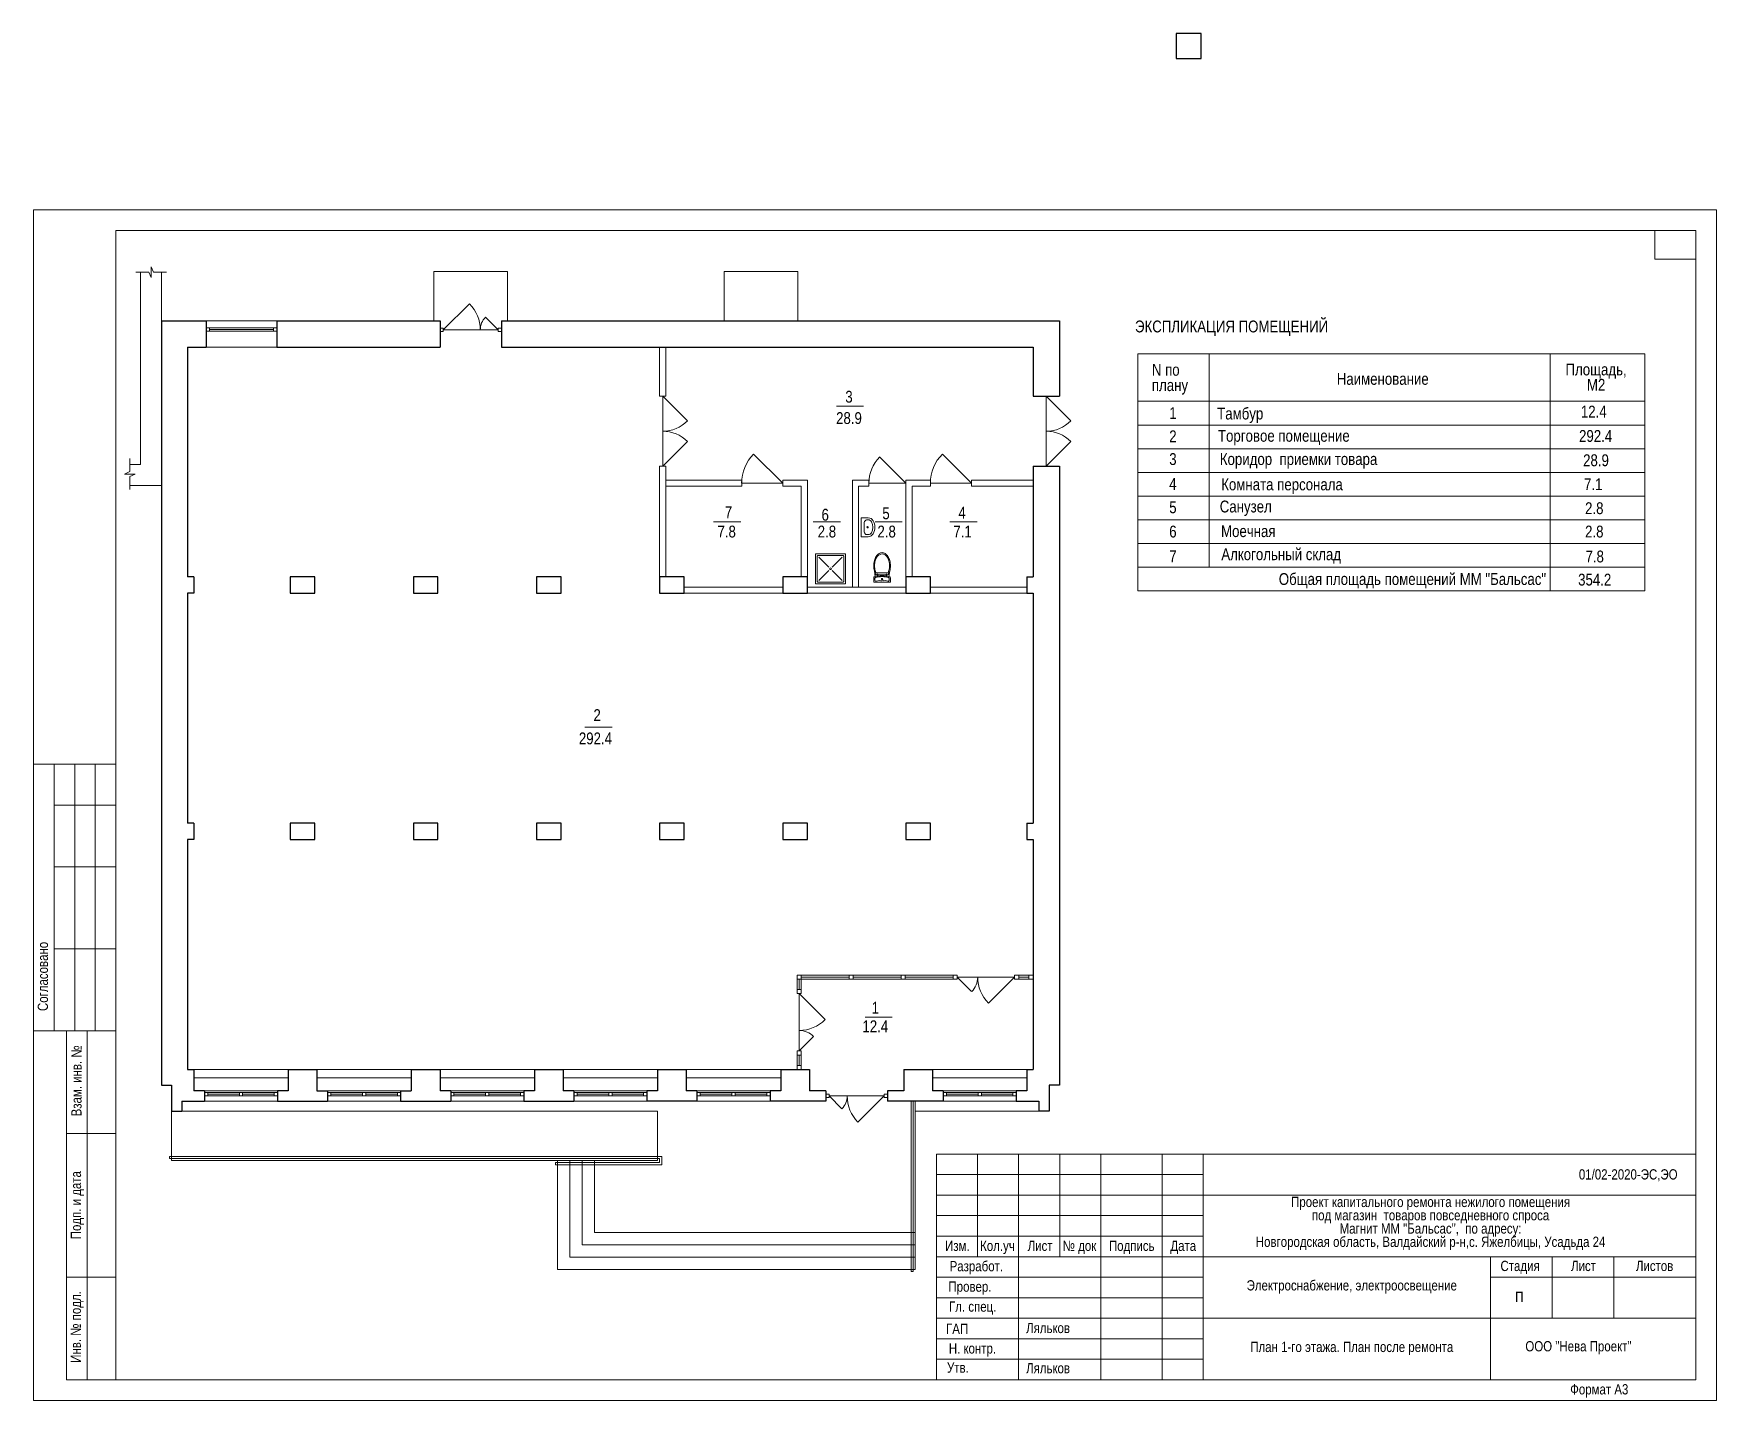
# Model space of a CAD drawing. Header units: metres. Extents: x 0 to 41, y 0 to 33.3.
import ezdxf
from ezdxf.enums import TextEntityAlignment as Align

# ---------------------------------------------------------------- set-up
doc = ezdxf.new("R2010")
doc.units = ezdxf.units.M
doc.header["$MEASUREMENT"] = 0
for name, color, linetype, lineweight in [('Level 1', 7, 'Continuous', 0), ('Level 4', 7, 'Continuous', 0), ('Level 50', 7, 'Continuous', 0), ('Level 63', 7, 'Continuous', 0)]:
    doc.layers.add(name, color=color, linetype=linetype, lineweight=lineweight)
for name, color, linetype in [('YOLO_FRAME', 1, 'Continuous'), ('YOLO_STAMP', 1, 'Continuous'), ('YOLO_TABLE', 1, 'Continuous')]:
    doc.layers.add(name, color=color, linetype=linetype)
doc.styles.get("Standard").update_dxf_attribs({"font": 'txt.shx'})
doc.styles.add('Style-Arial', font='arial.ttf')

# ---------------------------------------------------------------- blocks, each defined once
blk = doc.blocks.new('DUSH2')
at = {"layer": 'Level 4', "color": 7, "linetype": 'Continuous', "lineweight": 0}
for p, q in [((90, 90), (0, 90)), ((0, 90), (0, 0)), ((7, 85), (5, 83)), ((5, 83), (5, 7)), ((83, 85), (7, 85)), ((10, 80), (40, 50)), ((80, 80), (50, 50)), ((85, 83), (83, 85)), ((85, 7), (85, 83)), ((90, 0), (90, 90)), ((5, 7), (7, 5)), ((7, 5), (83, 5)), ((10, 10), (40, 40)), ((80, 10), (50, 40)), ((83, 5), (85, 7)), ((0, 0), (90, 0))]:
    blk.add_line(p, q, dxfattribs=at)
blk.add_arc((45, 45), 2.5, 0, 360, dxfattribs=at)
blk = doc.blocks.new('*U16')
at = {"color": 7, "linetype": 'Continuous', "lineweight": 0}
for p, q in [((0.085, 0.187), (0.225, 0.166)), ((0.128, 0.146), (0.128, -0.146)), ((0.18, 0.146), (0.18, 0.116)), ((0.18, 0.101), (0.18, -0.1)), ((0.251, 0.203), (0.341, 0.203)), ((0.263, 0.173), (0.313, 0.173)), ((0.361, 0.183), (0.361, -0.183)), ((0.085, -0.187), (0.225, -0.166)), ((0.18, -0.116), (0.18, -0.146)), ((0.341, -0.203), (0.251, -0.203)), ((0.313, -0.173), (0.263, -0.173))]:
    blk.add_line(p, q, dxfattribs=at)
at = {"color": 7, "linetype": 'Continuous', "lineweight": 0, "extrusion": (0, 0, -1), "flags": 128}
for points in [[(-0.163, 0.101), (-0.201, 0.101), (-0.201, 0.116), (-0.163, 0.116), (-0.163, 0.101)], [(-0.163, -0.1), (-0.201, -0.1), (-0.201, -0.116), (-0.163, -0.116), (-0.163, -0.1)]]:
    blk.add_lwpolyline(points, close=True, dxfattribs=at)
at = {"color": 7, "linetype": 'Continuous', "lineweight": 0, "extrusion": (0, 0, -1)}
blk.add_circle((-0.284, 0), 0.0173, dxfattribs=at)
at = {"color": 7, "linetype": 'Continuous', "lineweight": 0}
for centre, radius, start, end in [((-0.228, 0), 0.133, 146.9765, 180), ((-0.228, 0), 0.133, 180, 213.0235), ((-0.139, -0.058), 0.239, 122.5078, 146.9765), ((-0.211, 0), 0.119, 146.9765, 180), ((-0.211, 0), 0.119, 180, 213.0235), ((-0.131, -0.052), 0.215, 122.5078, 146.9765), ((-0.081, -0.15), 0.348, 104.7867, 122.5078), ((-0.079, -0.134), 0.313, 104.7867, 122.5078), ((-0.042, -0.296), 0.499, 90, 104.7867), ((-0.044, -0.265), 0.448, 90, 104.7867), ((-0.044, -0.265), 0.448, 75.2133, 90), ((-0.042, -0.296), 0.499, 75.2133, 90), ((-0.01, -0.134), 0.313, 63.9053, 75.2133), ((-0.004, -0.15), 0.348, 58.1489, 75.2133), ((0.849, 0), 0.646, 163.0112, 196.9888), ((0.849, 0), 0.626, 165.4244, 194.5756), ((0.251, 0.183), 0.0203, 90, 163.0112), ((0.263, 0.152), 0.0203, 90, 165.4244), ((0.801, 0), 0.491, 162.658, 197.342), ((0.313, 0.152), 0.0203, 342.658, 90), ((0.341, 0.183), 0.0203, 0, 90), ((-0.139, 0.058), 0.239, 213.0235, 237.4922), ((-0.131, 0.052), 0.215, 213.0235, 237.4922), ((-0.081, 0.15), 0.348, 237.4922, 255.2133), ((-0.079, 0.135), 0.313, 237.4922, 255.2133), ((-0.042, 0.296), 0.499, 255.2133, 270), ((-0.044, 0.266), 0.448, 255.2133, 270), ((-0.044, 0.266), 0.448, 270, 284.7867), ((-0.042, 0.296), 0.499, 270, 284.7867), ((-0.01, 0.135), 0.313, 284.7867, 296.0947), ((-0.004, 0.15), 0.348, 284.7867, 301.8511), ((0.251, -0.183), 0.0203, 196.9888, 270), ((0.263, -0.152), 0.0203, 194.5756, 270), ((0.313, -0.152), 0.0203, 270, 17.342), ((0.341, -0.183), 0.0203, 270, 0)]:
    blk.add_arc(centre, radius, start, end, dxfattribs=at)
at = {"color": 7, "linetype": 'Continuous', "lineweight": 0, "extrusion": (0, 0, -1), "insert": (0.324, 0.036), "char_height": 0.01016, "width": 48.31913, "attachment_point": 1, "text_direction": (0, -1, 0)}
blk.add_mtext('Spais Shattl', dxfattribs=at)
blk = doc.blocks.new('SINK10')
at = {"layer": 'Level 4', "color": 7, "linetype": 'Continuous', "lineweight": 0}
for p, q in [((-23, 0), (-23, -16.8)), ((23, 0), (-23, 0)), ((-17.9, -12.3), (-18, -13.4)), ((-18, -13.4), (-18, -16.8)), ((-17.5, -11.2), (-17.9, -12.3)), ((-16.8, -10.1), (-17.5, -11.2)), ((-15.9, -9.2), (-16.8, -10.1)), ((-14.8, -8.3), (-15.9, -9.2)), ((-13.6, -7.7), (-14.8, -8.3)), ((-12.2, -7.2), (-13.6, -7.7)), ((-10.7, -6.9), (-12.2, -7.2)), ((-9.1, -6.8), (-10.7, -6.9)), ((-9.1, -6.8), (-9.1, -6.8)), ((9.1, -6.8), (-9.1, -6.8)), ((9.1, -6.8), (9.1, -6.8)), ((10.7, -6.9), (9.1, -6.8)), ((12.2, -7.2), (10.7, -6.9)), ((13.6, -7.7), (12.2, -7.2)), ((14.8, -8.3), (13.6, -7.7)), ((15.9, -9.2), (14.8, -8.3)), ((16.8, -10.1), (15.9, -9.2)), ((17.5, -11.2), (16.8, -10.1)), ((17.9, -12.3), (17.5, -11.2)), ((18, -13.4), (17.9, -12.3)), ((18, -13.4), (18, -16.8)), ((23, 0), (23, -16.8))]:
    blk.add_line(p, q, dxfattribs=at)
for centre, radius, start, end in [((-9.1, -16.8), 13.9, 180, 241.5254), ((-9.1, -16.8), 8.89, 180, 241.5254), ((0, 0), 33, 241.5254, 298.4746), ((0, 0), 28, 241.5254, 298.4746), ((0, -15.2), 1.75, 0, 360), ((9.1, -16.8), 8.89, 298.4746, 360), ((9.1, -16.8), 13.9, 298.4746, 360)]:
    blk.add_arc(centre, radius, start, end, dxfattribs=at)
blk = doc.blocks.new('*U14')
at = {"layer": 'Level 1', "color": 7, "linetype": 'Continuous', "lineweight": 0}
for p, q in [((0.058, 0), (0, 0.13)), ((0, 0.13), (0, -0.13)), ((-0.058, 0), (-0.374, 0)), ((0, -0.13), (-0.058, 0)), ((0.374, 0), (0.058, 0))]:
    blk.add_line(p, q, dxfattribs=at)

msp = doc.modelspace()

# ---------------------------------------------------------------- linework, layer by layer
at = {"color": 7, "linetype": 'Continuous', "lineweight": 13}
for p, q in [((2.602, 22.801), (2.602, 27.483)), ((3.112, 26.301), (3.112, 27.483)), ((4.202, 26.301), (5.922, 26.301)), ((5.922, 25.661), (4.202, 25.661)), ((15.252, 24.461), (15.252, 25.661)), ((15.402, 24.461), (15.402, 25.661)), ((26.907, 25.494), (39.261, 25.494)), ((26.907, 25.494), (26.907, 19.719)), ((28.639, 25.494), (28.639, 24.339)), ((36.951, 25.494), (36.951, 24.339)), ((39.261, 25.494), (39.261, 19.719)), ((28.639, 24.916), (28.639, 20.296)), ((36.951, 24.916), (36.951, 19.719)), ((15.252, 24.461), (15.402, 24.461)), ((26.907, 24.339), (39.261, 24.339)), ((2.602, 22.801), (2.344, 22.801)), ((15.252, 20.061), (15.252, 22.761)), ((15.252, 22.761), (15.402, 22.761)), ((15.402, 20.061), (15.402, 22.761)), ((3.112, 22.291), (2.344, 22.291)), ((15.402, 22.421), (17.252, 22.421)), ((15.402, 22.271), (17.252, 22.271)), ((17.252, 22.271), (17.252, 22.421)), ((18.252, 22.271), (18.252, 22.421)), ((18.252, 22.421), (18.852, 22.421)), ((18.252, 22.271), (18.702, 22.271)), ((18.702, 20.061), (18.702, 22.271)), ((18.852, 20.061), (18.852, 22.421)), ((19.952, 19.811), (19.952, 22.421)), ((19.952, 22.421), (20.352, 22.421)), ((20.102, 19.811), (20.102, 22.271)), ((20.102, 22.271), (20.352, 22.271)), ((20.352, 22.271), (20.352, 22.421)), ((21.252, 22.271), (21.252, 22.421)), ((21.252, 22.421), (21.852, 22.421)), ((21.252, 20.061), (21.252, 22.271)), ((21.402, 20.061), (21.402, 22.271)), ((21.402, 22.271), (21.852, 22.271)), ((21.852, 22.271), (21.852, 22.421)), ((22.852, 22.271), (22.852, 22.421)), ((22.852, 22.421), (24.352, 22.421)), ((22.852, 22.271), (24.352, 22.271)), ((18.252, 19.811), (15.852, 19.811)), ((21.252, 19.811), (18.852, 19.811)), ((21.852, 19.811), (24.202, 19.811)), ((26.907, 19.719), (39.261, 19.719)), ((18.252, 19.661), (15.852, 19.661)), ((21.252, 19.661), (18.852, 19.661)), ((21.852, 19.661), (24.202, 19.661)), ((6.202, 8.061), (3.902, 8.061)), ((6.202, 7.861), (3.902, 7.861)), ((6.902, 8.061), (9.202, 8.061)), ((6.902, 7.861), (9.202, 7.861)), ((12.202, 8.061), (9.902, 8.061)), ((12.202, 7.861), (9.902, 7.861)), ((15.202, 8.061), (12.902, 8.061)), ((15.202, 7.861), (12.902, 7.861)), ((18.202, 8.061), (15.902, 8.061)), ((18.202, 7.861), (15.902, 7.861)), ((24.202, 8.061), (21.902, 8.061)), ((24.202, 7.861), (21.902, 7.861)), ((4.162, 7.541), (5.942, 7.541)), ((7.162, 7.541), (8.942, 7.541)), ((10.162, 7.541), (11.942, 7.541)), ((13.162, 7.541), (14.942, 7.541)), ((16.162, 7.541), (17.942, 7.541)), ((22.162, 7.541), (23.942, 7.541)), ((3.362, 7.041), (3.362, 5.841)), ((4.162, 7.291), (5.942, 7.291)), ((8.942, 7.291), (7.162, 7.291)), ((10.162, 7.291), (11.942, 7.291)), ((13.162, 7.291), (14.942, 7.291)), ((15.202, 7.041), (15.202, 5.841)), ((16.162, 7.291), (17.942, 7.291)), ((21.482, 7.291), (21.482, 3.191)), ((22.162, 7.291), (23.942, 7.291)), ((3.362, 5.841), (15.202, 5.841)), ((12.762, 5.841), (12.762, 3.191)), ((21.482, 3.191), (12.762, 3.191))]:
    msp.add_line(p, q, dxfattribs=at)
at = {"color": 7, "linetype": 'Continuous', "lineweight": 0}
for p, q in [((11.548, 27.501), (9.748, 27.501)), ((9.748, 26.301), (9.748, 27.501)), ((11.548, 26.301), (11.548, 27.501)), ((18.622, 27.501), (16.822, 27.501)), ((16.822, 26.301), (16.822, 27.501)), ((18.622, 26.301), (18.622, 27.501)), ((9.982, 26.079), (10.618, 26.715)), ((11.322, 26.079), (11.011, 26.39)), ((5.922, 26.127), (4.282, 26.127)), ((5.842, 26.087), (4.282, 26.087)), ((4.282, 26.047), (5.922, 26.047)), ((11.322, 26.079), (9.982, 26.079)), ((15.327, 22.761), (15.327, 24.461)), ((15.327, 24.461), (15.928, 23.86)), ((19.558, 24.224), (20.222, 24.224)), ((24.672, 22.761), (24.672, 24.461)), ((24.672, 24.461), (25.273, 23.86)), ((26.907, 23.761), (39.261, 23.761)), ((15.327, 22.761), (15.928, 23.362)), ((18.252, 22.346), (17.543, 23.055)), ((21.252, 22.346), (20.615, 22.982)), ((22.852, 22.346), (22.143, 23.055)), ((24.672, 22.761), (25.273, 23.362)), ((26.907, 23.184), (39.261, 23.184)), ((26.907, 22.606), (39.261, 22.606)), ((17.249, 22.346), (18.252, 22.346)), ((20.352, 22.346), (21.252, 22.346)), ((21.849, 22.346), (22.852, 22.346)), ((26.907, 22.029), (39.261, 22.029)), ((16.564, 21.403), (17.228, 21.403)), ((18.995, 21.403), (19.659, 21.403)), ((20.5, 21.403), (21.165, 21.403)), ((22.324, 21.403), (22.988, 21.403)), ((26.907, 21.451), (39.261, 21.451)), ((26.907, 20.874), (39.261, 20.874)), ((26.907, 20.296), (39.261, 20.296)), ((13.429, 16.398), (14.093, 16.398)), ((22.402, 10.361), (18.602, 10.361)), ((18.602, 10.011), (18.602, 10.361)), ((18.652, 10.261), (18.652, 10.011)), ((18.702, 10.311), (19.868, 10.311)), ((22.402, 10.261), (18.702, 10.261)), ((18.702, 10.011), (18.702, 10.261)), ((19.968, 10.311), (21.135, 10.311)), ((21.235, 10.311), (22.402, 10.311)), ((22.502, 10.311), (23.902, 10.311)), ((22.855, 9.958), (22.502, 10.311)), ((23.902, 10.311), (23.265, 9.675)), ((24.252, 10.361), (24.002, 10.361)), ((24.252, 10.311), (24.002, 10.311)), ((24.002, 10.261), (24.252, 10.261)), ((18.652, 8.511), (18.652, 9.911)), ((18.652, 9.911), (19.288, 9.275)), ((20.258, 9.337), (20.922, 9.337)), ((19.005, 8.865), (18.652, 8.511)), ((18.602, 8.411), (18.602, 8.161)), ((18.652, 8.161), (18.652, 8.411)), ((18.702, 8.411), (18.702, 8.161)), ((5.862, 7.496), (4.242, 7.496)), ((5.012, 7.456), (4.242, 7.456)), ((4.242, 7.416), (5.862, 7.416)), ((5.862, 7.456), (5.092, 7.456)), ((8.862, 7.496), (7.242, 7.496)), ((8.012, 7.456), (7.242, 7.456)), ((7.242, 7.416), (8.862, 7.416)), ((8.862, 7.456), (8.092, 7.456)), ((11.862, 7.496), (10.242, 7.496)), ((11.012, 7.456), (10.242, 7.456)), ((10.242, 7.416), (11.862, 7.416)), ((11.862, 7.456), (11.092, 7.456)), ((14.862, 7.496), (13.242, 7.496)), ((14.012, 7.456), (13.242, 7.456)), ((13.242, 7.416), (14.862, 7.416)), ((14.862, 7.456), (14.092, 7.456)), ((17.862, 7.496), (16.242, 7.496)), ((17.012, 7.456), (16.242, 7.456)), ((16.242, 7.416), (17.862, 7.416)), ((17.862, 7.456), (17.092, 7.456)), ((19.382, 7.416), (20.722, 7.416)), ((19.382, 7.416), (19.693, 7.105)), ((20.722, 7.416), (20.085, 6.78)), ((23.862, 7.496), (22.242, 7.496)), ((23.012, 7.456), (22.242, 7.456)), ((22.242, 7.416), (23.862, 7.416)), ((23.862, 7.456), (23.092, 7.456)), ((3.612, 7.041), (15.202, 7.041)), ((21.382, 7.291), (21.382, 3.141)), ((21.432, 7.291), (21.432, 3.141)), ((24.492, 7.041), (21.482, 7.041)), ((3.312, 5.941), (3.312, 5.891)), ((3.312, 5.941), (15.302, 5.941)), ((3.312, 5.891), (15.252, 5.891)), ((12.712, 5.791), (15.252, 5.791)), ((12.712, 5.791), (12.712, 5.741)), ((12.712, 5.741), (15.302, 5.741)), ((13.062, 5.841), (13.062, 3.491)), ((13.362, 5.841), (13.362, 3.791)), ((13.662, 5.841), (13.662, 4.091)), ((15.252, 5.891), (15.252, 5.791)), ((15.302, 5.941), (15.302, 5.741)), ((21.482, 3.791), (13.362, 3.791)), ((21.482, 4.091), (13.662, 4.091)), ((21.482, 3.491), (13.062, 3.491)), ((21.432, 3.141), (21.382, 3.141))]:
    msp.add_line(p, q, dxfattribs=at)
at = {"color": 7, "linetype": 'Continuous', "lineweight": 30}
for p, q in [((3.112, 26.301), (3.112, 7.681)), ((3.112, 26.301), (4.202, 26.301)), ((4.202, 26.301), (4.202, 25.661)), ((5.922, 26.301), (5.922, 25.661)), ((5.922, 26.301), (9.902, 26.301)), ((9.902, 26.301), (9.902, 25.661)), ((11.402, 26.301), (18.322, 26.301)), ((11.402, 26.301), (11.402, 25.661)), ((18.322, 26.301), (24.992, 26.301)), ((24.992, 26.301), (24.992, 24.461)), ((3.752, 25.661), (4.202, 25.661)), ((3.752, 25.661), (3.752, 20.061)), ((5.922, 25.661), (9.902, 25.661)), ((11.402, 25.661), (18.322, 25.661)), ((18.322, 25.661), (24.352, 25.661)), ((24.352, 25.661), (24.352, 24.461)), ((24.352, 24.461), (24.992, 24.461)), ((24.352, 22.761), (24.992, 22.761)), ((24.352, 22.761), (24.352, 20.061)), ((24.992, 22.761), (24.992, 7.681)), ((3.902, 20.061), (3.752, 20.061)), ((3.902, 20.061), (3.902, 19.661)), ((24.202, 20.061), (24.202, 19.661)), ((24.202, 20.061), (24.352, 20.061)), ((3.902, 19.661), (3.752, 19.661)), ((3.752, 19.661), (3.752, 14.061)), ((24.202, 19.661), (24.352, 19.661)), ((24.352, 19.661), (24.352, 14.061)), ((3.902, 14.061), (3.752, 14.061)), ((3.902, 14.061), (3.902, 13.661)), ((24.202, 14.061), (24.202, 13.661)), ((24.202, 14.061), (24.352, 14.061)), ((3.902, 13.661), (3.752, 13.661)), ((3.752, 13.661), (3.752, 8.061)), ((24.202, 13.661), (24.352, 13.661)), ((24.352, 13.661), (24.352, 8.061)), ((3.752, 8.061), (3.902, 8.061)), ((3.902, 8.061), (3.902, 7.541)), ((6.202, 8.061), (6.202, 7.541)), ((6.202, 8.061), (6.902, 8.061)), ((6.902, 8.061), (6.902, 7.541)), ((9.202, 8.061), (9.202, 7.541)), ((9.202, 8.061), (9.902, 8.061)), ((9.902, 8.061), (9.902, 7.541)), ((12.202, 8.061), (12.202, 7.541)), ((12.202, 8.061), (12.902, 8.061)), ((12.902, 8.061), (12.902, 7.541)), ((15.202, 8.061), (15.202, 7.541)), ((15.202, 8.061), (15.902, 8.061)), ((15.902, 8.061), (15.902, 7.541)), ((18.202, 8.061), (18.202, 7.541)), ((18.202, 8.061), (18.902, 8.061)), ((18.902, 8.061), (18.902, 7.541)), ((21.202, 8.061), (21.202, 7.541)), ((21.202, 8.061), (21.902, 8.061)), ((21.902, 8.061), (21.902, 7.541)), ((24.202, 8.061), (24.202, 7.541)), ((24.202, 8.061), (24.352, 8.061)), ((3.112, 7.681), (3.362, 7.681)), ((3.362, 7.681), (3.362, 7.041)), ((4.162, 7.541), (3.902, 7.541)), ((4.162, 7.541), (4.162, 7.291)), ((6.202, 7.541), (5.942, 7.541)), ((5.942, 7.541), (5.942, 7.291)), ((6.902, 7.541), (7.162, 7.541)), ((7.162, 7.541), (7.162, 7.291)), ((8.942, 7.541), (8.942, 7.291)), ((8.942, 7.541), (9.202, 7.541)), ((10.162, 7.541), (9.902, 7.541)), ((10.162, 7.541), (10.162, 7.291)), ((12.202, 7.541), (11.942, 7.541)), ((11.942, 7.541), (11.942, 7.291)), ((13.162, 7.541), (12.902, 7.541)), ((13.162, 7.541), (13.162, 7.291)), ((15.202, 7.541), (14.942, 7.541)), ((14.942, 7.541), (14.942, 7.291)), ((16.162, 7.541), (15.902, 7.541)), ((16.162, 7.541), (16.162, 7.291)), ((18.202, 7.541), (17.942, 7.541)), ((17.942, 7.541), (17.942, 7.291)), ((19.302, 7.541), (18.902, 7.541)), ((19.302, 7.541), (19.302, 7.291)), ((21.202, 7.541), (20.802, 7.541)), ((20.802, 7.541), (20.802, 7.291)), ((22.162, 7.541), (21.902, 7.541)), ((22.162, 7.541), (22.162, 7.291)), ((24.202, 7.541), (23.942, 7.541)), ((23.942, 7.541), (23.942, 7.291)), ((24.742, 7.681), (24.742, 7.041)), ((24.992, 7.681), (24.742, 7.681)), ((3.362, 7.041), (3.612, 7.041)), ((3.612, 7.291), (4.162, 7.291)), ((3.612, 7.291), (3.612, 7.041)), ((5.942, 7.291), (7.162, 7.291)), ((8.942, 7.291), (10.162, 7.291)), ((11.942, 7.291), (13.162, 7.291)), ((16.162, 7.291), (14.942, 7.291)), ((19.302, 7.291), (17.942, 7.291)), ((22.162, 7.291), (20.802, 7.291)), ((23.942, 7.291), (24.492, 7.291)), ((24.492, 7.291), (24.492, 7.041)), ((24.742, 7.041), (24.492, 7.041))]:
    msp.add_line(p, q, dxfattribs=at)
at = {"color": 7, "linetype": 'Continuous', "lineweight": 13, "flags": 128}
for points in [[(4.282, 26.127), (4.202, 26.127), (4.202, 26.047), (4.282, 26.047), (4.282, 26.127)], [(5.922, 26.127), (5.842, 26.127), (5.842, 26.047), (5.922, 26.047), (5.922, 26.127)], [(9.902, 26.039), (9.982, 26.039), (9.982, 26.119), (9.902, 26.119), (9.902, 26.039)], [(11.322, 26.039), (11.402, 26.039), (11.402, 26.119), (11.322, 26.119), (11.322, 26.039)], [(18.602, 10.361), (18.702, 10.361), (18.702, 10.261), (18.602, 10.261), (18.602, 10.361)], [(19.968, 10.361), (19.968, 10.261), (19.868, 10.261), (19.868, 10.361), (19.968, 10.361)], [(21.235, 10.361), (21.235, 10.261), (21.135, 10.261), (21.135, 10.361), (21.235, 10.361)], [(22.502, 10.361), (22.502, 10.261), (22.402, 10.261), (22.402, 10.361), (22.502, 10.361)], [(24.002, 10.361), (24.002, 10.261), (23.902, 10.261), (23.902, 10.361), (24.002, 10.361)], [(24.252, 10.361), (24.352, 10.361), (24.352, 10.261), (24.252, 10.261), (24.252, 10.361)], [(18.602, 10.011), (18.702, 10.011), (18.702, 9.911), (18.602, 9.911), (18.602, 10.011)], [(18.602, 8.511), (18.702, 8.511), (18.702, 8.411), (18.602, 8.411), (18.602, 8.511)], [(18.602, 8.161), (18.702, 8.161), (18.702, 8.061), (18.602, 8.061), (18.602, 8.161)], [(4.242, 7.496), (4.162, 7.496), (4.162, 7.416), (4.242, 7.416), (4.242, 7.496)], [(5.092, 7.496), (5.012, 7.496), (5.012, 7.416), (5.092, 7.416), (5.092, 7.496)], [(5.942, 7.496), (5.862, 7.496), (5.862, 7.416), (5.942, 7.416), (5.942, 7.496)], [(7.242, 7.496), (7.162, 7.496), (7.162, 7.416), (7.242, 7.416), (7.242, 7.496)], [(8.092, 7.496), (8.012, 7.496), (8.012, 7.416), (8.092, 7.416), (8.092, 7.496)], [(8.942, 7.496), (8.862, 7.496), (8.862, 7.416), (8.942, 7.416), (8.942, 7.496)], [(10.242, 7.496), (10.162, 7.496), (10.162, 7.416), (10.242, 7.416), (10.242, 7.496)], [(11.092, 7.496), (11.012, 7.496), (11.012, 7.416), (11.092, 7.416), (11.092, 7.496)], [(11.942, 7.496), (11.862, 7.496), (11.862, 7.416), (11.942, 7.416), (11.942, 7.496)], [(13.242, 7.496), (13.162, 7.496), (13.162, 7.416), (13.242, 7.416), (13.242, 7.496)], [(14.092, 7.496), (14.012, 7.496), (14.012, 7.416), (14.092, 7.416), (14.092, 7.496)], [(14.942, 7.496), (14.862, 7.496), (14.862, 7.416), (14.942, 7.416), (14.942, 7.496)], [(16.242, 7.496), (16.162, 7.496), (16.162, 7.416), (16.242, 7.416), (16.242, 7.496)], [(17.092, 7.496), (17.012, 7.496), (17.012, 7.416), (17.092, 7.416), (17.092, 7.496)], [(17.942, 7.496), (17.862, 7.496), (17.862, 7.416), (17.942, 7.416), (17.942, 7.496)], [(19.382, 7.456), (19.302, 7.456), (19.302, 7.376), (19.382, 7.376), (19.382, 7.456)], [(20.802, 7.456), (20.722, 7.456), (20.722, 7.376), (20.802, 7.376), (20.802, 7.456)], [(22.242, 7.496), (22.162, 7.496), (22.162, 7.416), (22.242, 7.416), (22.242, 7.496)], [(23.092, 7.496), (23.012, 7.496), (23.012, 7.416), (23.092, 7.416), (23.092, 7.496)], [(23.942, 7.496), (23.862, 7.496), (23.862, 7.416), (23.942, 7.416), (23.942, 7.496)]]:
    msp.add_lwpolyline(points, close=True, dxfattribs=at)
at = {"color": 7, "linetype": 'Continuous', "lineweight": 30, "flags": 128}
for points in [[(6.252, 20.061), (6.252, 19.661), (6.852, 19.661), (6.852, 20.061), (6.252, 20.061)], [(9.252, 20.061), (9.252, 19.661), (9.852, 19.661), (9.852, 20.061), (9.252, 20.061)], [(12.252, 20.061), (12.252, 19.661), (12.852, 19.661), (12.852, 20.061), (12.252, 20.061)], [(15.252, 20.061), (15.252, 19.661), (15.852, 19.661), (15.852, 20.061), (15.252, 20.061)], [(18.252, 20.061), (18.252, 19.661), (18.852, 19.661), (18.852, 20.061), (18.252, 20.061)], [(21.252, 20.061), (21.252, 19.661), (21.852, 19.661), (21.852, 20.061), (21.252, 20.061)], [(6.252, 14.061), (6.252, 13.661), (6.852, 13.661), (6.852, 14.061), (6.252, 14.061)], [(9.252, 14.061), (9.252, 13.661), (9.852, 13.661), (9.852, 14.061), (9.252, 14.061)], [(12.252, 14.061), (12.252, 13.661), (12.852, 13.661), (12.852, 14.061), (12.252, 14.061)], [(15.252, 14.061), (15.252, 13.661), (15.852, 13.661), (15.852, 14.061), (15.252, 14.061)], [(18.252, 14.061), (18.252, 13.661), (18.852, 13.661), (18.852, 14.061), (18.252, 14.061)], [(21.252, 14.061), (21.252, 13.661), (21.852, 13.661), (21.852, 14.061), (21.252, 14.061)]]:
    msp.add_lwpolyline(points, close=True, dxfattribs=at)
at = {"color": 7, "linetype": 'Continuous', "lineweight": 0}
for centre, radius, start, end in [((9.982, 26.079), 0.9, 0, 45), ((11.322, 26.079), 0.44, 135, 180), ((15.327, 24.461), 0.85, 270, 315), ((24.672, 24.461), 0.85, 270, 315), ((18.252, 22.346), 1.003, 135, 180), ((21.252, 22.346), 0.9, 135, 180), ((22.852, 22.346), 1.003, 135, 180), ((22.502, 10.311), 0.5, 315, 360), ((23.902, 10.311), 0.9, 180, 225), ((18.652, 9.911), 0.9, 270, 315), ((18.652, 8.511), 0.5, 45, 90), ((19.382, 7.416), 0.44, 315, 0), ((20.722, 7.416), 0.9, 180, 225)]:
    msp.add_arc(centre, radius, start, end, dxfattribs=at)
at = {"color": 7, "linetype": 'Continuous', "lineweight": 0, "extrusion": (0, 0, -1)}
for centre in [(-15.327, 22.761), (-24.672, 22.761)]:
    msp.add_arc(centre, 0.85, 90, 135, dxfattribs=at)
at = {"layer": 'Level 50', "color": 7, "linetype": 'Continuous', "lineweight": 0}
for p, q in [((0, 29), (41, 29)), ((0, 0), (0, 29)), ((41, 29), (41, 0)), ((41, 0), (0, 0))]:
    msp.add_line(p, q, dxfattribs=at)
at = {"layer": 'Level 50', "color": 7, "linetype": 'Continuous', "lineweight": 13}
for p, q in [((2, 28.5), (40.5, 28.5)), ((2, 28.5), (2, 0.5)), ((39.5, 28.5), (39.5, 27.8)), ((40.5, 28.5), (40.5, 0.5)), ((39.5, 27.8), (40.5, 27.8)), ((1.561, 0.5), (40.5, 0.5))]:
    msp.add_line(p, q, dxfattribs=at)
at = {"layer": 'Level 63', "color": 7, "linetype": 'Continuous', "lineweight": 13}
for p, q in [((0, 15.5), (2, 15.5)), ((0, 15.5), (0, 9)), ((0.5, 15.5), (0.5, 9)), ((1, 15.5), (1, 9)), ((1.5, 15.5), (1.5, 9)), ((0.5, 14.5), (2, 14.5)), ((0.5, 13), (2, 13)), ((0.5, 11), (2, 11)), ((0, 9), (2, 9)), ((0.8, 9), (2, 9)), ((1.3, 0.5), (1.3, 9)), ((0.8, 6.5), (2, 6.5)), ((22, 6), (40.5, 6)), ((22, 6), (22, 0.5)), ((23, 6), (23, 3.5)), ((24, 6), (24, 0.5)), ((25, 6), (25, 3.5)), ((26, 6), (26, 0.5)), ((27.5, 6), (27.5, 0.5)), ((28.5, 6), (28.5, 0.5)), ((28.5, 5), (40.5, 5)), ((22, 4), (28.5, 4)), ((22, 3.5), (28.5, 3.5)), ((28.5, 3.5), (40.5, 3.5)), ((0.8, 3), (2, 3)), ((35.5, 3), (40.5, 3)), ((28.5, 2), (40.5, 2))]:
    msp.add_line(p, q, dxfattribs=at)
at = {"layer": 'Level 63', "color": 7, "linetype": 'Continuous', "lineweight": 0}
for p, q in [((22, 5.5), (28.5, 5.5)), ((22, 5), (28.5, 5)), ((22, 4.5), (28.5, 4.5)), ((22, 3), (28.5, 3)), ((22, 2.5), (28.5, 2.5)), ((22, 2), (28.5, 2)), ((22, 1.5), (28.5, 1.5)), ((22, 1), (28.5, 1))]:
    msp.add_line(p, q, dxfattribs=at)
at = {"layer": 'Level 63', "color": 7, "linetype": 'Continuous', "lineweight": 13, "flags": 128}
for points in [[(2, 0.5), (0.8, 0.5), (0.8, 9)], [(35.5, 3.5), (35.5, 0.5)], [(37, 3.5), (37, 2)], [(38.5, 3.5), (38.5, 2)]]:
    msp.add_lwpolyline(points, dxfattribs=at)
at = {"layer": 'YOLO_FRAME', "lineweight": 13}
msp.add_lwpolyline([(0, 29), (41, 29), (41, 0), (0, 0)], close=True, dxfattribs=at)
at = {"layer": 'YOLO_STAMP', "lineweight": 13}
msp.add_lwpolyline([(22, 6), (40.5, 6), (40.5, 0.5), (22, 0.5)], close=True, dxfattribs=at)
at = {"layer": 'YOLO_TABLE'}
msp.add_lwpolyline([(27.842, 32.692), (28.447, 32.692), (28.447, 33.296), (27.842, 33.296)], close=True, dxfattribs=at)
at = {"layer": 'YOLO_TABLE', "lineweight": 13}
msp.add_lwpolyline([(26.907, 25.494), (39.261, 25.494), (39.261, 19.719), (26.907, 19.719)], close=True, dxfattribs=at)

# ---------------------------------------------------------------- block references
at = {"color": 7, "linetype": 'Continuous', "lineweight": 0, "extrusion": (0, 0, -1), "rotation": 270.0000000000007}
msp.add_blockref('*U16', (-20.672, 20.291), dxfattribs=at)
at = {"layer": 'Level 1', "color": 7, "linetype": 'Continuous', "lineweight": 0}
msp.add_blockref('*U14', (2.866, 27.483), dxfattribs=at)
at = {"layer": 'Level 1', "color": 7, "linetype": 'Continuous', "lineweight": 0, "rotation": 270}
msp.add_blockref('*U14', (2.344, 22.568), dxfattribs=at)
at = {"layer": 'Level 4', "color": 7, "linetype": 'Continuous', "lineweight": 0, "xscale": 0.01, "yscale": 0.01, "zscale": 0.01, "rotation": 90}
msp.add_blockref('SINK10', (20.167, 21.271), dxfattribs=at)
at = {"layer": 'Level 4', "color": 7, "linetype": 'Continuous', "lineweight": 0, "xscale": 0.008100000000000001, "yscale": 0.008100000000000001, "zscale": 0.008100000000000001}
msp.add_blockref('DUSH2', (19.052, 19.894), dxfattribs=at)

# ---------------------------------------------------------------- texts
at = {"color": 7, "lineweight": 13, "style": 'Style-Arial', "width": 0.8}
msp.add_text('ЭКСПЛИКАЦИЯ ПОМЕЩЕНИЙ ', height=0.28875, dxfattribs=at).set_placement((29.233, 26.162), align=Align.MIDDLE_CENTER)
at = {"color": 7, "linetype": 'Continuous', "lineweight": 0, "style": 'Style-Arial', "width": 0.8}
for s, height, p in [('3', 0.289, (19.866, 24.595)), ('1', 0.289, (27.759, 24.196)), ('12.4', 0.2888, (38.013, 24.233)), ('28.9', 0.2888, (19.866, 24.075)), ('2', 0.289, (27.759, 23.631)), ('292.4', 0.2888, (38.059, 23.639)), ('3', 0.289, (27.759, 23.076)), ('28.9', 0.2888, (38.068, 23.047)), ('4', 0.289, (27.758, 22.471)), ('7.1', 0.2888, (38.002, 22.464)), ('7', 0.289, (16.931, 21.781)), ('5', 0.289, (20.768, 21.754)), ('4', 0.289, (22.622, 21.77)), ('5', 0.289, (27.759, 21.901)), ('2.8', 0.2888, (38.026, 21.879)), ('6', 0.289, (19.287, 21.721)), ('7.8', 0.2888, (16.886, 21.31)), ('2.8', 0.2888, (19.328, 21.31)), ('2.8', 0.2888, (20.784, 21.31)), ('7.1', 0.2888, (22.633, 21.31)), ('6', 0.289, (27.759, 21.31)), ('2.8', 0.2888, (38.026, 21.31)), ('7', 0.289, (27.759, 20.707)), ('7.8', 0.2888, (38.036, 20.703)), ('354.2', 0.2888, (38.036, 20.139)), ('2', 0.289, (13.73, 16.838)), ('292.4', 0.2888, (13.688, 16.271)), ('1', 0.289, (20.508, 9.71)), ('12.4', 0.2888, (20.508, 9.257)), ('П', 0.25, (36.199, 2.644))]:
    msp.add_text(s, height=height, dxfattribs=at).set_placement(p, align=Align.TOP_CENTER)
for s, height, p in [('Тамбур', 0.2888, (28.837, 24.185)), ('Торговое помещение ', 0.28875, (28.856, 23.643)), ('Санузел', 0.2888, (28.9, 21.92)), ('Моечная ', 0.2888, (28.931, 21.32))]:
    msp.add_text(s, height=height, dxfattribs=at).set_placement(p, align=Align.TOP_LEFT)
at = {"color": 7, "linetype": 'Continuous', "lineweight": 13, "style": 'Style-Arial', "width": 0.8}
for s, height, p in [('Общая площадь помещений ММ "Бальсас"', 0.28875, (30.339, 20.153)), ('ООО "Нева Проект"', 0.25, (36.347, 1.443))]:
    msp.add_text(s, height=height, dxfattribs=at).set_placement(p, align=Align.TOP_LEFT)
msp.add_text('01/02-2020-ЭС,ЭО', height=0.25, dxfattribs=at).set_placement((38.853, 5.63), align=Align.TOP_CENTER)
at = {"color": 7, "lineweight": 13, "style": 'Style-Arial', "width": 0.8}
for p in [(24.182, 1.888), (24.182, 0.909)]:
    msp.add_text('Ляльков', height=0.25, dxfattribs=at).set_placement(p, align=Align.TOP_LEFT)
at = {"color": 7, "linetype": 'Continuous', "lineweight": 13, "style": 'Style-Arial'}
for s, insert, char_height, attachment_point, line_spacing_factor in [('\\H1x;\\W0.8;N по \\Pплану', (27.246, 24.876), 0.28875, 4, 0.776524), ('\\H1x;\\W0.8;Наименование', (31.751, 24.883), 0.28875, 4, 0.6), ('\\H1x;\\W0.8;Проект капитального ремонта нежилого помещения \\Pпод магазин  товаров повседневного спроса \\PМагнит ММ "Бальсас",  по адресу: \\PНовгородская область, Валдайский р-н,с. Яжелбицы, Усадьда 24', (34.037, 4.959), 0.25, 2, 0.776524)]:
    msp.add_mtext(s, dxfattribs=dict(at, insert=insert, char_height=char_height, attachment_point=attachment_point, line_spacing_factor=line_spacing_factor))
at = {"color": 7, "linetype": 'Continuous', "lineweight": 0, "style": 'Style-Arial'}
for s, insert, char_height, attachment_point, line_spacing_factor in [('\\H1x;\\W0.8;Площадь,\\PМ2', (38.07, 25.259), 0.28875, 2, 0.776524), ('\\H1x;\\W0.8;Коридор  приемки товара', (30.821, 23.076), 0.28875, 2, 0.6), ('\\H1x;\\W0.8;Комната персонала ', (28.936, 22.459), 0.28875, 1, 0.6), ('\\H1x;\\W0.8;Алкогольный склад\\P', (28.939, 20.757), 0.28875, 1, 0.6), ('{\\W0.8;Электроснабжение, электроосвещение}', (32.117, 2.764), 0.25, 5, 0.6), ('\\H1x;\\W0.8;План 1-го этажа. План после ремонта', (32.117, 1.264), 0.25, 5, 0.6)]:
    msp.add_mtext(s, dxfattribs=dict(at, insert=insert, char_height=char_height, attachment_point=attachment_point, line_spacing_factor=line_spacing_factor))
at = {"layer": 'Level 63', "color": 7, "linetype": 'Continuous', "lineweight": 0, "style": 'Style-Arial', "width": 0.8}
for s, p in [('Согласовано', (0.224, 10.327)), ('Взам. инв. №', (1.043, 7.784)), ('Подп. и дата', (1.03, 4.755)), ('Инв. № подл.', (1.025, 1.787))]:
    msp.add_text(s, height=0.25, rotation=90, dxfattribs=at).set_placement(p, align=Align.MIDDLE_CENTER)
for s, p in [('Изм.', (22.507, 3.765)), ('Кол.уч', (23.484, 3.765)), ('Лист', (24.523, 3.765)), ('№ док', (25.482, 3.765)), ('Подпись', (26.756, 3.765)), ('Дата', (28.011, 3.765)), ('Разработ.', (22.969, 3.269)), ('Стадия', (36.218, 3.275)), ('Лист', (37.763, 3.275)), ('Листов', (39.496, 3.275)), ('Провер.', (22.814, 2.771)), ('Гл. спец.', (22.881, 2.284)), ('ГАП', (22.501, 1.743)), ('Н. контр.', (22.875, 1.265)), ('Утв.', (22.52, 0.798)), ('Формат А3', (38.147, 0.269))]:
    msp.add_text(s, height=0.25, dxfattribs=at).set_placement(p, align=Align.MIDDLE_CENTER)

doc.saveas('drawing.dxf')
